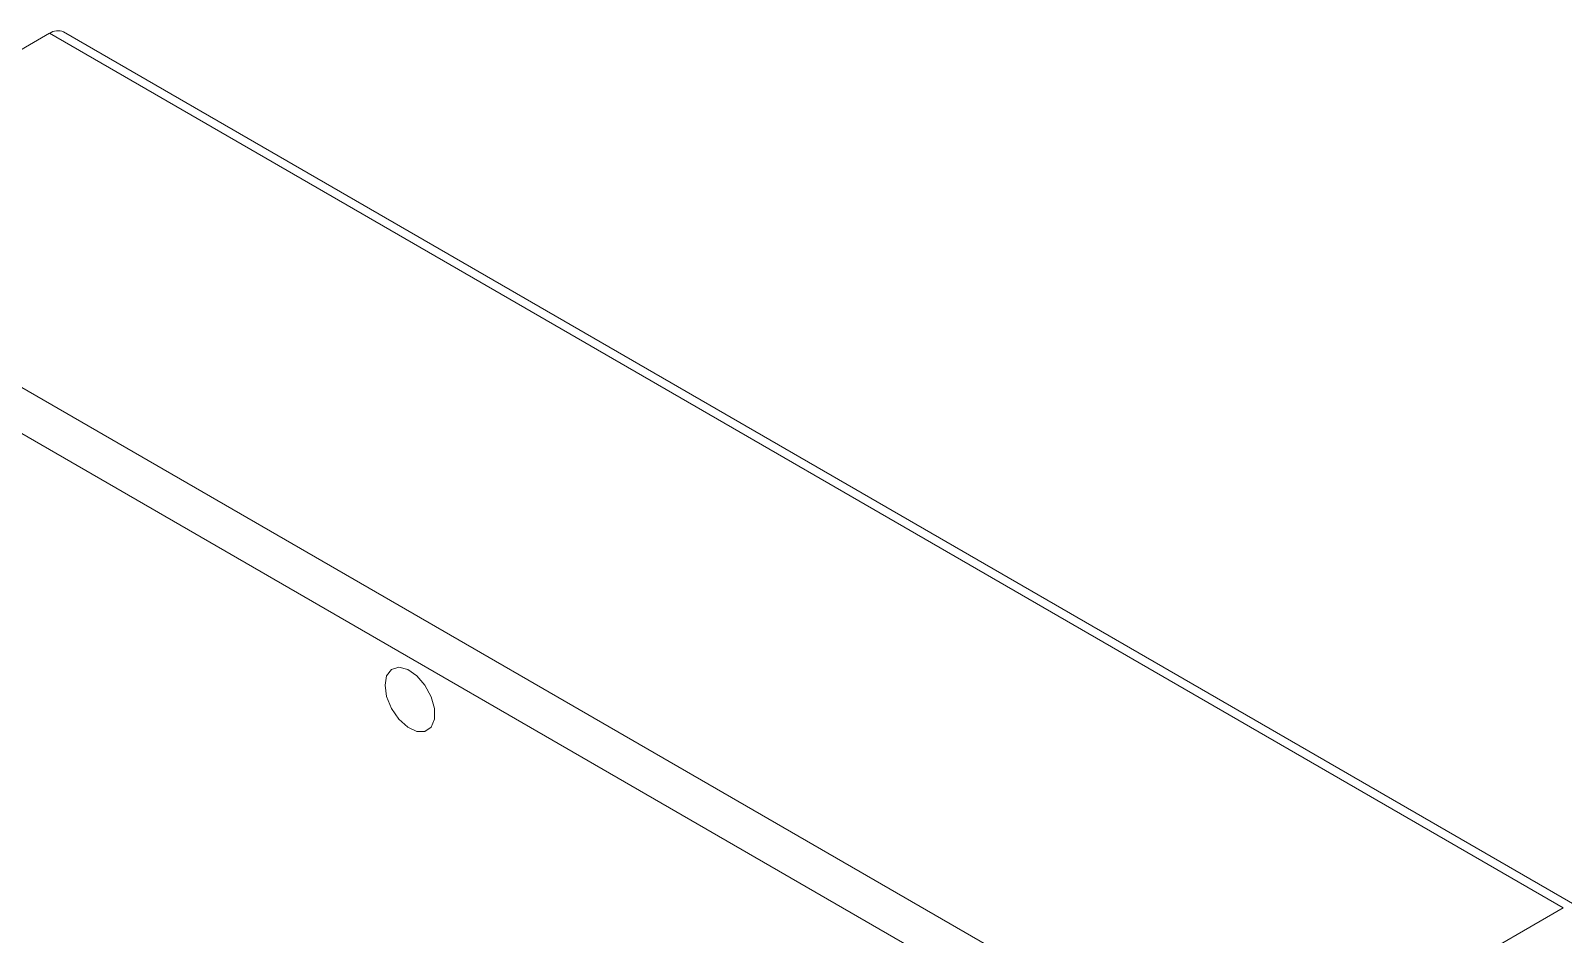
# Model space of a CAD drawing. Header units: inches. Extents: x 0.2 to 16.3, y 0.2 to 11.5.
# Drawn here: x 12.291 to 13.356, y 9.606 to 10.234 of the extents above; entities that cross this region are included whole.
import ezdxf

# ---------------------------------------------------------------- set-up
doc = ezdxf.new("R2010")
doc.units = ezdxf.units.IN
doc.header["$MEASUREMENT"] = 0

msp = doc.modelspace()

# ---------------------------------------------------------------- linework, layer by layer
at = {"color": 7, "linetype": 'Continuous', "lineweight": 18}
for p, q in [((12.3037, 10.2322), (12.2689, 10.2121)), ((13.356, 9.6247), (12.3037, 10.2322)), ((13.376, 9.6198), (12.3135, 10.2331)), ((12.081, 10.1036), (13.1333, 9.4961)), ((13.1542, 9.4519), (12.0671, 10.0795)), ((13.1333, 9.4961), (13.356, 9.6247))]:
    msp.add_line(p, q, dxfattribs=at)
at = {"color": 7, "linetype": 'Continuous', "lineweight": 18, "flags": 128}
msp.add_lwpolyline([(12.5369, 9.7793), (12.538, 9.7859), (12.5414, 9.7903), (12.5465, 9.7918), (12.5527, 9.7902), (12.559, 9.7859), (12.5647, 9.7793), (12.5691, 9.7713), (12.5714, 9.7631), (12.5714, 9.7557), (12.5691, 9.7502), (12.5647, 9.7472), (12.559, 9.7472), (12.5527, 9.7502), (12.5465, 9.7558), (12.5414, 9.7632), (12.538, 9.7714), (12.5369, 9.7793)], dxfattribs=at)
at = {"color": 7, "linetype": 'Continuous', "lineweight": 18}
msp.add_arc((12.3095, 10.2241), 0.0099, 65.6929, 125.6176, dxfattribs=at)

doc.saveas('drawing.dxf')
